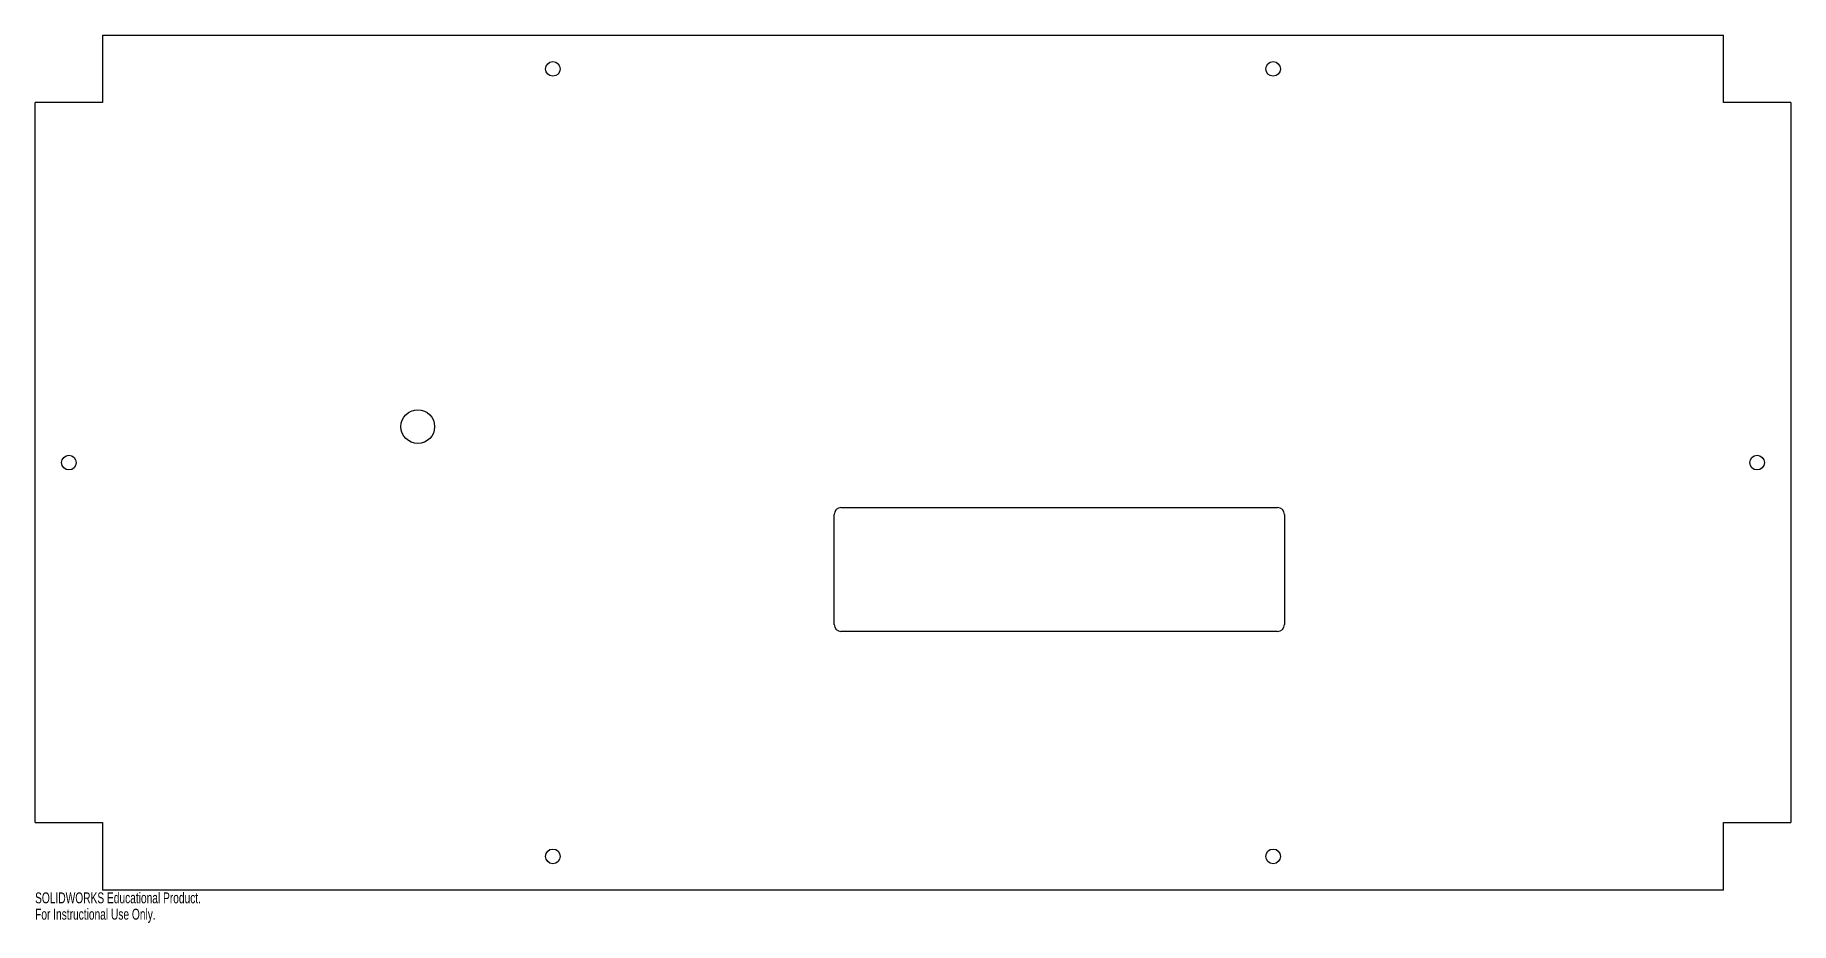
# Model space of a CAD drawing. Header units: millimetres. Extents: x -390 to 390, y -205 to 190.
import ezdxf

# ---------------------------------------------------------------- set-up
doc = ezdxf.new("R2010")
doc.units = ezdxf.units.MM
doc.styles.add('SLDTEXTSTYLE0', font='TXT', dxfattribs={"width": 0.7})

msp = doc.modelspace()

# ---------------------------------------------------------------- linework, layer by layer
at = {"color": 7, "linetype": 'Continuous', "lineweight": 25}
for p, q in [((-360, 190), (-360, 160)), ((-360, 190), (360, 190)), ((360, 160), (360, 190)), ((-360, 160), (-390, 160)), ((-390, -160), (-390, 160)), ((390, 160), (360, 160)), ((390, 160), (390, -160)), ((-35, -72), (-35, -23)), ((-32, -20), (162, -20)), ((165, -23), (165, -72)), ((162, -75), (-32, -75)), ((-390, -160), (-360, -160)), ((-360, -160), (-360, -190)), ((360, -160), (390, -160)), ((360, -190), (360, -160)), ((360, -190), (-360, -190))]:
    msp.add_line(p, q, dxfattribs=at)
for centre, radius in [((-160, 175), 3.25), ((160, 175), 3.25), ((-220, 16), 7.5), ((-375, 0), 3.25), ((375, 0), 3.25), ((-160, -175), 3.25), ((160, -175), 3.25)]:
    msp.add_circle(centre, radius, dxfattribs=at)
for centre, start, end in [((-32, -23), 90, 180), ((162, -23), 0, 90), ((-32, -72), 180, 270), ((162, -72), 270, 0)]:
    msp.add_arc(centre, 3, start, end, dxfattribs=at)

# ---------------------------------------------------------------- texts
at = {"color": 7, "linetype": 'Continuous', "char_height": 4.8336, "attachment_point": 1, "style": 'SLDTEXTSTYLE0'}
for s, insert in [('SOLIDWORKS Educational Product.', (-390, -191.02)), ('For Instructional Use Only.', (-390, -198.27))]:
    msp.add_mtext(s, dxfattribs=dict(at, insert=insert))

doc.saveas('drawing.dxf')
